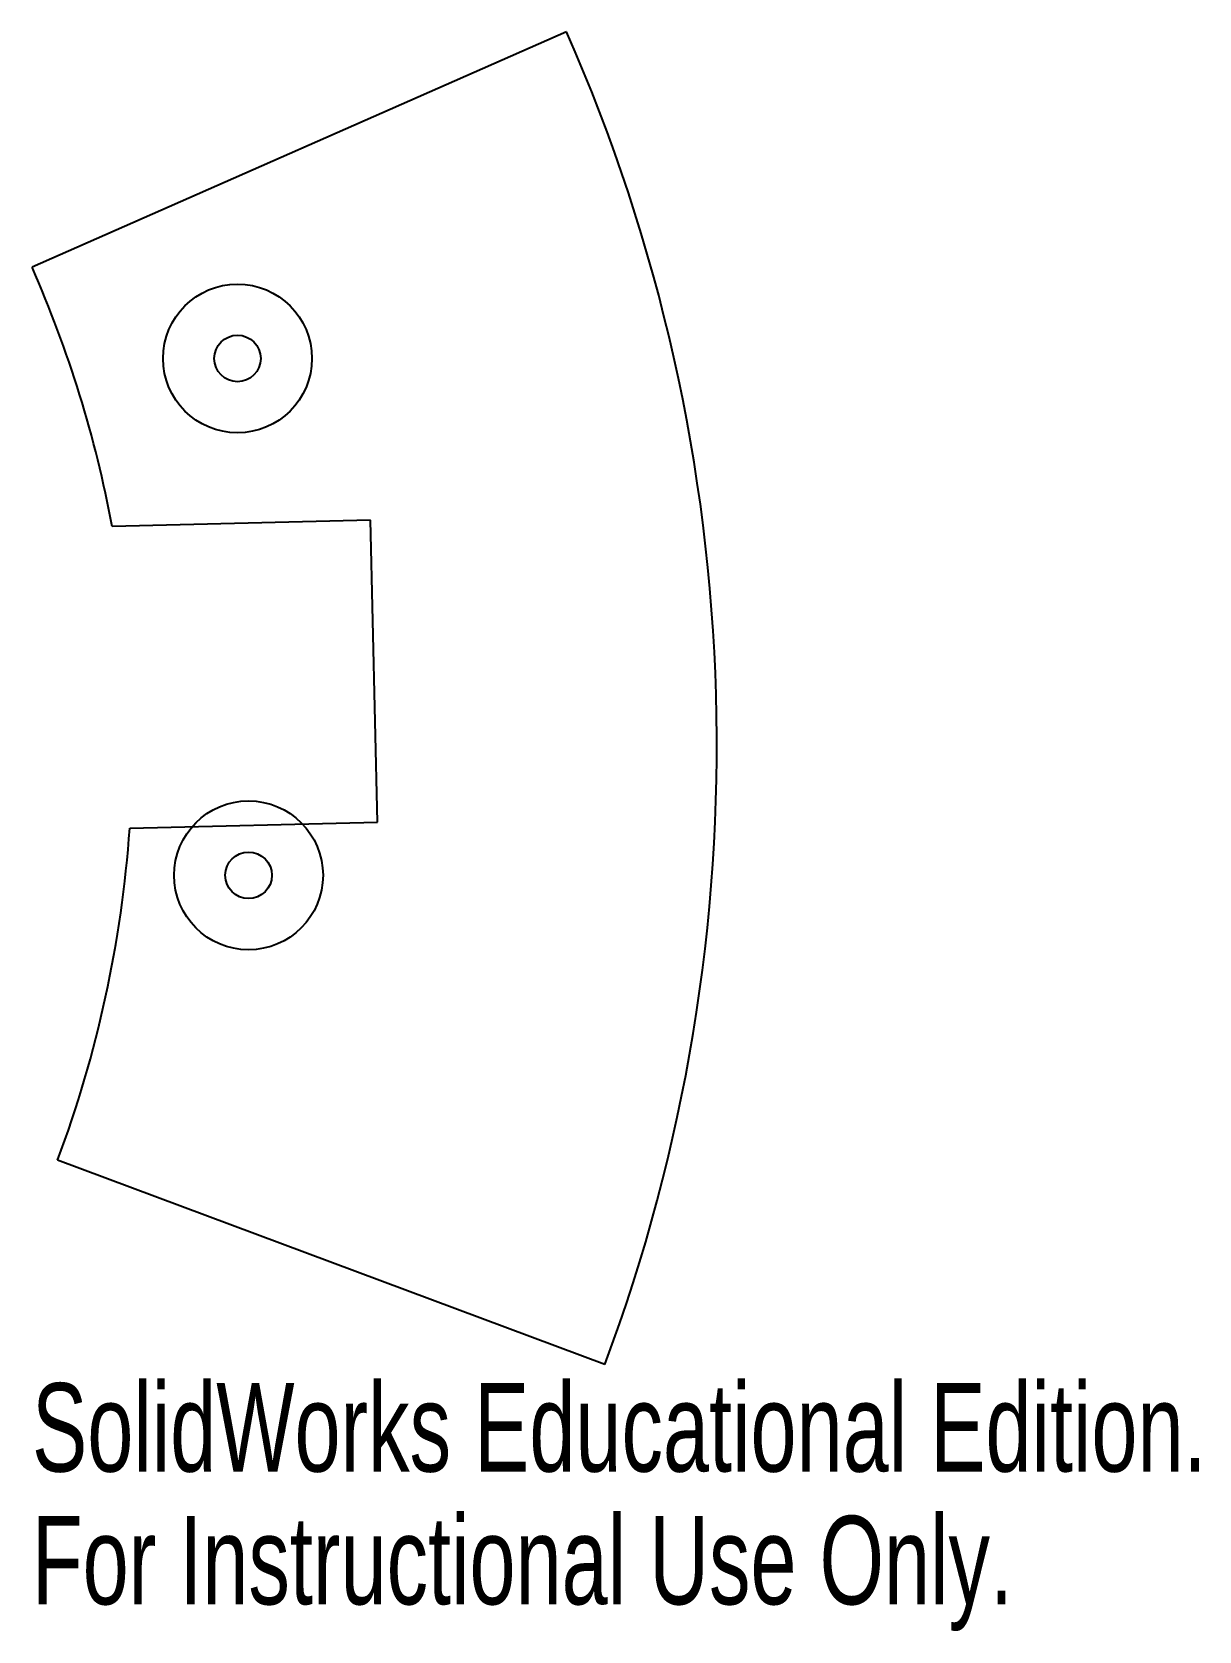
# Model space of a CAD drawing. Header units: inches. Extents: x 2.33 to 4.84, y -1.91 to 1.53.
import ezdxf

# ---------------------------------------------------------------- set-up
doc = ezdxf.new("R2010")
doc.units = ezdxf.units.IN
doc.header["$MEASUREMENT"] = 0
doc.styles.add('SLDTEXTSTYLE0', font='TXT', dxfattribs={"width": 0.7})

msp = doc.modelspace()

# ---------------------------------------------------------------- linework, layer by layer
at = {"color": 7, "linetype": 'Continuous'}
for p, q in [((3.4829, 1.534), (2.3337, 1.0279)), ((3.061, 0.484), (2.5062, 0.4707)), ((3.0766, -0.1658), (3.061, 0.484)), ((2.5437, -0.1786), (3.0766, -0.1658)), ((3.5651, -1.332), (2.3887, -0.8925))]:
    msp.add_line(p, q, dxfattribs=at)
for centre, radius in [((2.7754, 0.8319), 0.16), ((2.7754, 0.8319), 0.05), ((2.7992, -0.2799), 0.16), ((2.7992, -0.2799), 0.05)]:
    msp.add_circle(centre, radius, dxfattribs=at)
for radius, start, end in [(3.8058, 339.513, 23.771), (2.55, 10.637, 23.771), (2.55, 339.513, 355.9839)]:
    msp.add_arc((0, 0), radius, start, end, dxfattribs=at)

# ---------------------------------------------------------------- texts
at = {"color": 7, "linetype": 'Continuous', "char_height": 0.1903, "attachment_point": 1, "style": 'SLDTEXTSTYLE0'}
for s, insert in [('SolidWorks Educational Edition.', (2.3337, -1.3721)), ('For Instructional Use Only.', (2.3337, -1.6576))]:
    msp.add_mtext(s, dxfattribs=dict(at, insert=insert))

doc.saveas('drawing.dxf')
